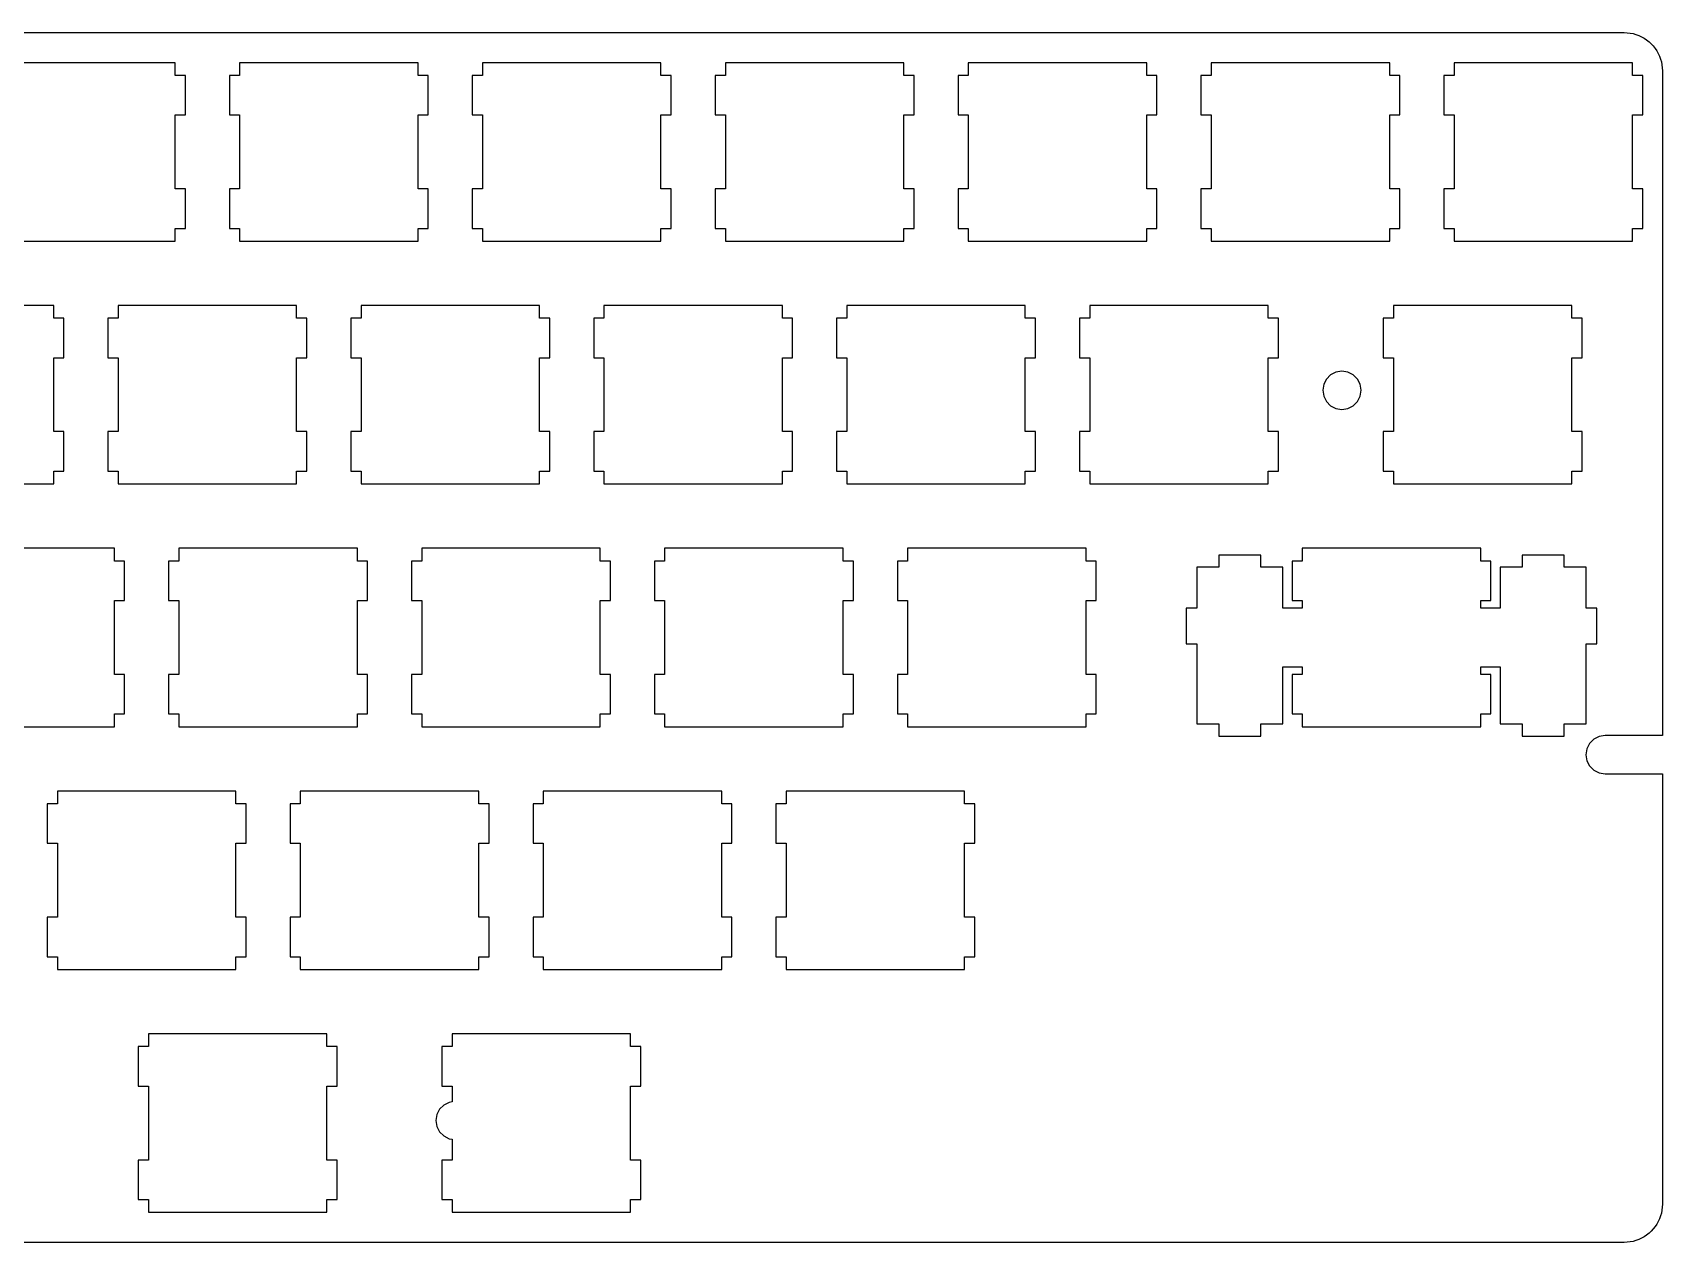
# Model space of a CAD drawing. Extents: x 0 to 285, y 0 to 95.
# Drawn here: x 157.7 to 285.5, y 0.1 to 95 of the extents above; entities that cross this region are included whole.
import ezdxf

# ---------------------------------------------------------------- set-up
doc = ezdxf.new("R2010")
doc.units = 0
doc.layers.get('0').update_dxf_attribs({"linetype": 'CONTINUOUS'})

msp = doc.modelspace()

# ---------------------------------------------------------------- linework, layer by layer
at = {"color": 0}
for p, q in [((3.09507, 95.0253), (282.47, 95.0239)), ((282.47, 95.0239), (282.706, 95.0158)), ((282.706, 95.0158), (282.94, 94.9882)), ((282.94, 94.9882), (283.17, 94.9427)), ((283.17, 94.9427), (283.398, 94.8778)), ((283.398, 94.8778), (283.618, 94.7967)), ((283.618, 94.7967), (283.832, 94.699)), ((283.832, 94.699), (284.037, 94.5815)), ((284.037, 94.5815), (284.233, 94.452)), ((284.233, 94.452), (284.419, 94.306)), ((284.419, 94.306), (284.591, 94.1462)), ((284.591, 94.1462), (284.751, 93.9726)), ((284.751, 93.9726), (284.897, 93.7877)), ((284.897, 93.7877), (285.028, 93.5923)), ((285.028, 93.5923), (285.144, 93.3856)), ((285.144, 93.3856), (285.242, 93.1732)), ((168.832, 92.662), (154.831, 92.662)), ((168.832, 91.6615), (168.832, 92.662)), ((173.882, 92.662), (173.882, 91.6615)), ((187.882, 92.662), (173.882, 92.662)), ((187.882, 91.6615), (187.882, 92.662)), ((192.931, 92.662), (192.931, 91.6615)), ((206.932, 92.662), (192.931, 92.662)), ((206.932, 91.6615), (206.932, 92.662)), ((211.982, 92.662), (211.982, 91.6615)), ((225.982, 92.662), (211.982, 92.662)), ((225.982, 91.6615), (225.982, 92.662)), ((231.032, 92.662), (231.032, 91.6615)), ((245.032, 92.662), (231.032, 92.662)), ((245.032, 91.6615), (245.032, 92.662)), ((250.081, 92.662), (250.081, 91.6615)), ((264.082, 92.662), (250.081, 92.662)), ((264.082, 91.6615), (264.082, 92.662)), ((269.131, 92.662), (269.131, 91.6615)), ((283.132, 92.662), (269.131, 92.662)), ((283.132, 91.6615), (283.132, 92.662)), ((285.242, 93.1732), (285.323, 92.9513)), ((285.323, 92.9513), (285.388, 92.7255)), ((285.388, 92.7255), (285.433, 92.4941)), ((285.433, 92.4941), (285.461, 92.2595)), ((285.461, 92.2595), (285.47, 92.0239)), ((169.632, 91.6615), (168.832, 91.6615)), ((169.632, 88.5624), (169.632, 91.6615)), ((173.882, 91.6615), (173.082, 91.6615)), ((173.082, 91.6615), (173.082, 88.5624)), ((188.681, 91.6615), (187.882, 91.6615)), ((188.681, 88.5624), (188.681, 91.6615)), ((192.931, 91.6615), (192.132, 91.6615)), ((192.132, 91.6615), (192.132, 88.5624)), ((207.732, 91.6615), (206.932, 91.6615)), ((207.732, 88.5624), (207.732, 91.6615)), ((211.982, 91.6615), (211.182, 91.6615)), ((211.182, 91.6615), (211.182, 88.5624)), ((226.782, 91.6615), (225.982, 91.6615)), ((226.782, 88.5624), (226.782, 91.6615)), ((231.032, 91.6615), (230.232, 91.6615)), ((230.232, 91.6615), (230.232, 88.5624)), ((245.831, 91.6615), (245.032, 91.6615)), ((245.831, 88.5624), (245.831, 91.6615)), ((250.081, 91.6615), (249.282, 91.6615)), ((249.282, 91.6615), (249.282, 88.5624)), ((264.881, 91.6615), (264.082, 91.6615)), ((264.881, 88.5624), (264.881, 91.6615)), ((269.131, 91.6615), (268.332, 91.6615)), ((268.332, 91.6615), (268.332, 88.5624)), ((283.931, 91.6615), (283.132, 91.6615)), ((283.931, 88.5624), (283.931, 91.6615)), ((285.47, 92.0239), (285.47, 39.8611)), ((168.832, 82.7624), (168.832, 88.5624)), ((168.832, 88.5624), (169.632, 88.5624)), ((173.082, 88.5624), (173.882, 88.5624)), ((173.882, 88.5624), (173.882, 82.7624)), ((187.882, 82.7624), (187.882, 88.5624)), ((187.882, 88.5624), (188.681, 88.5624)), ((192.132, 88.5624), (192.931, 88.5624)), ((192.931, 88.5624), (192.931, 82.7624)), ((206.932, 82.7624), (206.932, 88.5624)), ((206.932, 88.5624), (207.732, 88.5624)), ((211.182, 88.5624), (211.982, 88.5624)), ((211.982, 88.5624), (211.982, 82.7624)), ((225.982, 82.7624), (225.982, 88.5624)), ((225.982, 88.5624), (226.782, 88.5624)), ((230.232, 88.5624), (231.032, 88.5624)), ((231.032, 88.5624), (231.032, 82.7624)), ((245.032, 82.7624), (245.032, 88.5624)), ((245.032, 88.5624), (245.831, 88.5624)), ((249.282, 88.5624), (250.081, 88.5624)), ((250.081, 88.5624), (250.081, 82.7624)), ((264.082, 82.7624), (264.082, 88.5624)), ((264.082, 88.5624), (264.881, 88.5624)), ((268.332, 88.5624), (269.131, 88.5624)), ((269.131, 88.5624), (269.131, 82.7624)), ((283.132, 82.7624), (283.132, 88.5624)), ((283.132, 88.5624), (283.931, 88.5624)), ((169.632, 82.7624), (168.832, 82.7624)), ((169.632, 79.6618), (169.632, 82.7624)), ((173.882, 82.7624), (173.082, 82.7624)), ((173.082, 82.7624), (173.082, 79.6618)), ((188.681, 82.7624), (187.882, 82.7624)), ((188.681, 79.6618), (188.681, 82.7624)), ((192.931, 82.7624), (192.132, 82.7624)), ((192.132, 82.7624), (192.132, 79.6618)), ((207.732, 82.7624), (206.932, 82.7624)), ((207.732, 79.6618), (207.732, 82.7624)), ((211.982, 82.7624), (211.182, 82.7624)), ((211.182, 82.7624), (211.182, 79.6618)), ((226.782, 82.7624), (225.982, 82.7624)), ((226.782, 79.6618), (226.782, 82.7624)), ((231.032, 82.7624), (230.232, 82.7624)), ((230.232, 82.7624), (230.232, 79.6618)), ((245.831, 82.7624), (245.032, 82.7624)), ((245.831, 79.6618), (245.831, 82.7624)), ((250.081, 82.7624), (249.282, 82.7624)), ((249.282, 82.7624), (249.282, 79.6618)), ((264.881, 82.7624), (264.082, 82.7624)), ((264.881, 79.6618), (264.881, 82.7624)), ((269.131, 82.7624), (268.332, 82.7624)), ((268.332, 82.7624), (268.332, 79.6618)), ((283.931, 82.7624), (283.132, 82.7624)), ((283.931, 79.6618), (283.931, 82.7624)), ((168.832, 78.6624), (168.832, 79.6618)), ((168.832, 79.6618), (169.632, 79.6618)), ((173.082, 79.6618), (173.882, 79.6618)), ((173.882, 79.6618), (173.882, 78.6624)), ((187.882, 78.6624), (187.882, 79.6618)), ((187.882, 79.6618), (188.681, 79.6618)), ((192.132, 79.6618), (192.931, 79.6618)), ((192.931, 79.6618), (192.931, 78.6624)), ((206.932, 78.6624), (206.932, 79.6618)), ((206.932, 79.6618), (207.732, 79.6618)), ((211.182, 79.6618), (211.982, 79.6618)), ((211.982, 79.6618), (211.982, 78.6624)), ((225.982, 78.6624), (225.982, 79.6618)), ((225.982, 79.6618), (226.782, 79.6618)), ((230.232, 79.6618), (231.032, 79.6618)), ((231.032, 79.6618), (231.032, 78.6624)), ((245.032, 78.6624), (245.032, 79.6618)), ((245.032, 79.6618), (245.831, 79.6618)), ((249.282, 79.6618), (250.081, 79.6618)), ((250.081, 79.6618), (250.081, 78.6624)), ((264.082, 78.6624), (264.082, 79.6618)), ((264.082, 79.6618), (264.881, 79.6618)), ((268.332, 79.6618), (269.131, 79.6618)), ((269.131, 79.6618), (269.131, 78.6624)), ((283.132, 78.6624), (283.132, 79.6618)), ((283.132, 79.6618), (283.931, 79.6618)), ((154.831, 78.6624), (168.832, 78.6624)), ((173.882, 78.6624), (187.882, 78.6624)), ((192.931, 78.6624), (206.932, 78.6624)), ((211.982, 78.6624), (225.982, 78.6624)), ((231.032, 78.6624), (245.032, 78.6624)), ((250.081, 78.6624), (264.082, 78.6624)), ((269.131, 78.6624), (283.132, 78.6624)), ((159.307, 73.612), (145.306, 73.612)), ((159.307, 72.6115), (159.307, 73.612)), ((164.357, 73.612), (164.357, 72.6115)), ((178.357, 73.612), (164.357, 73.612)), ((178.357, 72.6115), (178.357, 73.612)), ((183.407, 73.612), (183.407, 72.6115)), ((197.407, 73.612), (183.407, 73.612)), ((197.407, 72.6115), (197.407, 73.612)), ((202.456, 73.612), (202.456, 72.6115)), ((216.457, 73.612), (202.456, 73.612)), ((216.457, 72.6115), (216.457, 73.612)), ((221.507, 73.612), (221.507, 72.6115)), ((235.507, 73.612), (221.507, 73.612)), ((235.507, 72.6115), (235.507, 73.612)), ((240.556, 73.612), (240.556, 72.6115)), ((254.557, 73.612), (240.556, 73.612)), ((254.557, 72.6115), (254.557, 73.612)), ((264.37, 73.612), (264.37, 72.6115)), ((278.369, 73.612), (264.37, 73.612)), ((278.369, 72.6115), (278.369, 73.612)), ((160.107, 72.6115), (159.307, 72.6115)), ((160.107, 69.5124), (160.107, 72.6115)), ((164.357, 72.6115), (163.557, 72.6115)), ((163.557, 72.6115), (163.557, 69.5124)), ((179.157, 72.6115), (178.357, 72.6115)), ((179.157, 69.5124), (179.157, 72.6115)), ((183.407, 72.6115), (182.607, 72.6115)), ((182.607, 72.6115), (182.607, 69.5124)), ((198.206, 72.6115), (197.407, 72.6115)), ((198.206, 69.5124), (198.206, 72.6115)), ((202.456, 72.6115), (201.657, 72.6115)), ((201.657, 72.6115), (201.657, 69.5124)), ((217.257, 72.6115), (216.457, 72.6115)), ((217.257, 69.5124), (217.257, 72.6115)), ((221.507, 72.6115), (220.707, 72.6115)), ((220.707, 72.6115), (220.707, 69.5124)), ((236.306, 72.6115), (235.507, 72.6115)), ((236.306, 69.5124), (236.306, 72.6115)), ((240.556, 72.6115), (239.757, 72.6115)), ((239.757, 72.6115), (239.757, 69.5124)), ((255.356, 72.6115), (254.557, 72.6115)), ((255.356, 69.5124), (255.356, 72.6115)), ((264.37, 72.6115), (263.569, 72.6115)), ((263.569, 72.6115), (263.569, 69.5124)), ((279.17, 72.6115), (278.369, 72.6115)), ((279.17, 69.5124), (279.17, 72.6115)), ((159.307, 63.7124), (159.307, 69.5124)), ((159.307, 69.5124), (160.107, 69.5124)), ((163.557, 69.5124), (164.357, 69.5124)), ((164.357, 69.5124), (164.357, 63.7124)), ((178.357, 63.7124), (178.357, 69.5124)), ((178.357, 69.5124), (179.157, 69.5124)), ((182.607, 69.5124), (183.407, 69.5124)), ((183.407, 69.5124), (183.407, 63.7124)), ((197.407, 63.7124), (197.407, 69.5124)), ((197.407, 69.5124), (198.206, 69.5124)), ((201.657, 69.5124), (202.456, 69.5124)), ((202.456, 69.5124), (202.456, 63.7124)), ((216.457, 63.7124), (216.457, 69.5124)), ((216.457, 69.5124), (217.257, 69.5124)), ((220.707, 69.5124), (221.507, 69.5124)), ((221.507, 69.5124), (221.507, 63.7124)), ((235.507, 63.7124), (235.507, 69.5124)), ((235.507, 69.5124), (236.306, 69.5124)), ((239.757, 69.5124), (240.556, 69.5124)), ((240.556, 69.5124), (240.556, 63.7124)), ((254.557, 63.7124), (254.557, 69.5124)), ((254.557, 69.5124), (255.356, 69.5124)), ((263.569, 69.5124), (264.37, 69.5124)), ((264.37, 69.5124), (264.37, 63.7124)), ((278.369, 63.7124), (278.369, 69.5124)), ((278.369, 69.5124), (279.17, 69.5124)), ((259.118, 67.8438), (258.906, 67.4261)), ((259.45, 68.1743), (259.118, 67.8438)), ((259.868, 68.3877), (259.45, 68.1743)), ((260.332, 68.4611), (259.868, 68.3877)), ((260.795, 68.3877), (260.332, 68.4611)), ((261.214, 68.1743), (260.795, 68.3877)), ((261.545, 67.8438), (261.214, 68.1743)), ((261.758, 67.4261), (261.545, 67.8438)), ((258.906, 67.4261), (258.833, 66.9604)), ((258.833, 66.9604), (258.906, 66.4972)), ((258.906, 66.4972), (259.118, 66.0799)), ((261.545, 66.0799), (261.758, 66.4972)), ((261.833, 66.9604), (261.758, 67.4261)), ((261.758, 66.4972), (261.833, 66.9604)), ((259.118, 66.0799), (259.45, 65.7475)), ((259.45, 65.7475), (259.868, 65.5355)), ((259.868, 65.5355), (260.332, 65.4597)), ((260.332, 65.4597), (260.795, 65.5355)), ((260.795, 65.5355), (261.214, 65.7475)), ((261.214, 65.7475), (261.545, 66.0799)), ((160.107, 63.7124), (159.307, 63.7124)), ((160.107, 60.6118), (160.107, 63.7124)), ((164.357, 63.7124), (163.557, 63.7124)), ((163.557, 63.7124), (163.557, 60.6118)), ((179.157, 63.7124), (178.357, 63.7124)), ((179.157, 60.6118), (179.157, 63.7124)), ((183.407, 63.7124), (182.607, 63.7124)), ((182.607, 63.7124), (182.607, 60.6118)), ((198.206, 63.7124), (197.407, 63.7124)), ((198.206, 60.6118), (198.206, 63.7124)), ((202.456, 63.7124), (201.657, 63.7124)), ((201.657, 63.7124), (201.657, 60.6118)), ((217.257, 63.7124), (216.457, 63.7124)), ((217.257, 60.6118), (217.257, 63.7124)), ((221.507, 63.7124), (220.707, 63.7124)), ((220.707, 63.7124), (220.707, 60.6118)), ((236.306, 63.7124), (235.507, 63.7124)), ((236.306, 60.6118), (236.306, 63.7124)), ((240.556, 63.7124), (239.757, 63.7124)), ((239.757, 63.7124), (239.757, 60.6118)), ((255.356, 63.7124), (254.557, 63.7124)), ((255.356, 60.6118), (255.356, 63.7124)), ((264.37, 63.7124), (263.569, 63.7124)), ((263.569, 63.7124), (263.569, 60.6118)), ((279.17, 63.7124), (278.369, 63.7124)), ((279.17, 60.6118), (279.17, 63.7124)), ((159.307, 59.6124), (159.307, 60.6118)), ((159.307, 60.6118), (160.107, 60.6118)), ((163.557, 60.6118), (164.357, 60.6118)), ((164.357, 60.6118), (164.357, 59.6124)), ((178.357, 59.6124), (178.357, 60.6118)), ((178.357, 60.6118), (179.157, 60.6118)), ((182.607, 60.6118), (183.407, 60.6118)), ((183.407, 60.6118), (183.407, 59.6124)), ((197.407, 59.6124), (197.407, 60.6118)), ((197.407, 60.6118), (198.206, 60.6118)), ((201.657, 60.6118), (202.456, 60.6118)), ((202.456, 60.6118), (202.456, 59.6124)), ((216.457, 59.6124), (216.457, 60.6118)), ((216.457, 60.6118), (217.257, 60.6118)), ((220.707, 60.6118), (221.507, 60.6118)), ((221.507, 60.6118), (221.507, 59.6124)), ((235.507, 59.6124), (235.507, 60.6118)), ((235.507, 60.6118), (236.306, 60.6118)), ((239.757, 60.6118), (240.556, 60.6118)), ((240.556, 60.6118), (240.556, 59.6124)), ((254.557, 59.6124), (254.557, 60.6118)), ((254.557, 60.6118), (255.356, 60.6118)), ((263.569, 60.6118), (264.37, 60.6118)), ((264.37, 60.6118), (264.37, 59.6124)), ((278.369, 59.6124), (278.369, 60.6118)), ((278.369, 60.6118), (279.17, 60.6118)), ((145.306, 59.6124), (159.307, 59.6124)), ((164.357, 59.6124), (178.357, 59.6124)), ((183.407, 59.6124), (197.407, 59.6124)), ((202.456, 59.6124), (216.457, 59.6124)), ((221.507, 59.6124), (235.507, 59.6124)), ((240.556, 59.6124), (254.557, 59.6124)), ((264.37, 59.6124), (278.369, 59.6124)), ((164.069, 54.5606), (150.07, 54.5606)), ((164.069, 53.5615), (164.069, 54.5606)), ((169.12, 54.5606), (169.12, 53.5615)), ((183.121, 54.5606), (169.12, 54.5606)), ((183.121, 53.5615), (183.121, 54.5606)), ((188.17, 54.5606), (188.17, 53.5615)), ((202.169, 54.5606), (188.17, 54.5606)), ((202.169, 53.5615), (202.169, 54.5606)), ((207.22, 54.5606), (207.22, 53.5615)), ((221.221, 54.5606), (207.22, 54.5606)), ((221.221, 53.5615), (221.221, 54.5606)), ((226.27, 54.5606), (226.27, 53.5615)), ((240.271, 54.5606), (226.27, 54.5606)), ((240.271, 53.5615), (240.271, 54.5606)), ((253.974, 54.012), (250.675, 54.012)), ((250.675, 54.012), (250.675, 53.0916)), ((253.974, 53.0916), (253.974, 54.012)), ((257.225, 54.5606), (257.225, 53.5615)), ((271.225, 54.5606), (257.225, 54.5606)), ((271.225, 53.5615), (271.225, 54.5606)), ((277.775, 54.012), (274.475, 54.012)), ((274.475, 54.012), (274.475, 53.0916)), ((277.775, 53.0916), (277.775, 54.012)), ((164.87, 53.5615), (164.069, 53.5615)), ((164.87, 50.4624), (164.87, 53.5615)), ((169.12, 53.5615), (168.319, 53.5615)), ((168.319, 53.5615), (168.319, 50.4624)), ((183.92, 53.5615), (183.121, 53.5615)), ((183.92, 50.4624), (183.92, 53.5615)), ((188.17, 53.5615), (187.371, 53.5615)), ((187.371, 53.5615), (187.371, 50.4624)), ((202.97, 53.5615), (202.169, 53.5615)), ((202.97, 50.4624), (202.97, 53.5615)), ((207.22, 53.5615), (206.419, 53.5615)), ((206.419, 53.5615), (206.419, 50.4624)), ((222.02, 53.5615), (221.221, 53.5615)), ((222.02, 50.4624), (222.02, 53.5615)), ((226.27, 53.5615), (225.471, 53.5615)), ((225.471, 53.5615), (225.471, 50.4624)), ((241.07, 53.5615), (240.271, 53.5615)), ((241.07, 50.4624), (241.07, 53.5615)), ((250.675, 53.0916), (248.951, 53.0916)), ((248.951, 53.0916), (248.951, 49.8616)), ((255.7, 53.0916), (253.974, 53.0916)), ((255.7, 49.8616), (255.7, 53.0916)), ((257.225, 53.5615), (256.425, 53.5615)), ((256.425, 53.5615), (256.425, 50.4624)), ((272.025, 53.5615), (271.225, 53.5615)), ((272.025, 50.4624), (272.025, 53.5615)), ((274.475, 53.0916), (272.749, 53.0916)), ((272.749, 53.0916), (272.749, 49.8616)), ((279.501, 53.0916), (277.775, 53.0916)), ((279.501, 49.8616), (279.501, 53.0916)), ((164.069, 44.661), (164.069, 50.4624)), ((164.069, 50.4624), (164.87, 50.4624)), ((168.319, 50.4624), (169.12, 50.4624)), ((169.12, 50.4624), (169.12, 44.661)), ((183.121, 44.661), (183.121, 50.4624)), ((183.121, 50.4624), (183.92, 50.4624)), ((187.371, 50.4624), (188.17, 50.4624)), ((188.17, 50.4624), (188.17, 44.661)), ((202.169, 44.661), (202.169, 50.4624)), ((202.169, 50.4624), (202.97, 50.4624)), ((206.419, 50.4624), (207.22, 50.4624)), ((207.22, 50.4624), (207.22, 44.661)), ((221.221, 44.661), (221.221, 50.4624)), ((221.221, 50.4624), (222.02, 50.4624)), ((225.471, 50.4624), (226.27, 50.4624)), ((226.27, 50.4624), (226.27, 44.661)), ((240.271, 44.661), (240.271, 50.4624)), ((240.271, 50.4624), (241.07, 50.4624)), ((248.951, 49.8616), (248.127, 49.8616)), ((248.127, 49.8616), (248.127, 47.0613)), ((257.225, 49.8616), (255.7, 49.8616)), ((256.425, 50.4624), (257.225, 50.4624)), ((257.225, 50.4624), (257.225, 49.8616)), ((271.225, 49.8616), (271.225, 50.4624)), ((271.225, 50.4624), (272.025, 50.4624)), ((272.749, 49.8616), (271.225, 49.8616)), ((280.325, 49.8616), (279.501, 49.8616)), ((280.325, 47.0613), (280.325, 49.8616)), ((248.127, 47.0613), (248.951, 47.0613)), ((248.951, 47.0613), (248.951, 40.7928)), ((279.501, 40.7928), (279.501, 47.0613)), ((279.501, 47.0613), (280.325, 47.0613)), ((255.7, 40.7928), (255.7, 45.2617)), ((255.7, 45.2617), (257.225, 45.2617)), ((257.225, 45.2617), (257.225, 44.661)), ((271.225, 44.661), (271.225, 45.2617)), ((271.225, 45.2617), (272.749, 45.2617)), ((272.749, 45.2617), (272.749, 40.7928)), ((164.87, 44.661), (164.069, 44.661)), ((164.87, 41.5618), (164.87, 44.661)), ((169.12, 44.661), (168.319, 44.661)), ((168.319, 44.661), (168.319, 41.5618)), ((183.92, 44.661), (183.121, 44.661)), ((183.92, 41.5618), (183.92, 44.661)), ((188.17, 44.661), (187.371, 44.661)), ((187.371, 44.661), (187.371, 41.5618)), ((202.97, 44.661), (202.169, 44.661)), ((202.97, 41.5618), (202.97, 44.661)), ((207.22, 44.661), (206.419, 44.661)), ((206.419, 44.661), (206.419, 41.5618)), ((222.02, 44.661), (221.221, 44.661)), ((222.02, 41.5618), (222.02, 44.661)), ((226.27, 44.661), (225.471, 44.661)), ((225.471, 44.661), (225.471, 41.5618)), ((241.07, 44.661), (240.271, 44.661)), ((241.07, 41.5618), (241.07, 44.661)), ((257.225, 44.661), (256.425, 44.661)), ((256.425, 44.661), (256.425, 41.5618)), ((272.025, 44.661), (271.225, 44.661)), ((272.025, 41.5618), (272.025, 44.661)), ((164.069, 40.5613), (164.069, 41.5618)), ((164.069, 41.5618), (164.87, 41.5618)), ((168.319, 41.5618), (169.12, 41.5618)), ((169.12, 41.5618), (169.12, 40.5613)), ((183.121, 40.5613), (183.121, 41.5618)), ((183.121, 41.5618), (183.92, 41.5618)), ((187.371, 41.5618), (188.17, 41.5618)), ((188.17, 41.5618), (188.17, 40.5613)), ((202.169, 40.5613), (202.169, 41.5618)), ((202.169, 41.5618), (202.97, 41.5618)), ((206.419, 41.5618), (207.22, 41.5618)), ((207.22, 41.5618), (207.22, 40.5613)), ((221.221, 40.5613), (221.221, 41.5618)), ((221.221, 41.5618), (222.02, 41.5618)), ((225.471, 41.5618), (226.27, 41.5618)), ((226.27, 41.5618), (226.27, 40.5613)), ((240.271, 40.5613), (240.271, 41.5618)), ((240.271, 41.5618), (241.07, 41.5618)), ((256.425, 41.5618), (257.225, 41.5618)), ((257.225, 41.5618), (257.225, 40.5613)), ((271.225, 40.5613), (271.225, 41.5618)), ((271.225, 41.5618), (272.025, 41.5618)), ((150.07, 40.5613), (164.069, 40.5613)), ((169.12, 40.5613), (183.121, 40.5613)), ((188.17, 40.5613), (202.169, 40.5613)), ((207.22, 40.5613), (221.221, 40.5613)), ((226.27, 40.5613), (240.271, 40.5613)), ((248.951, 40.7928), (250.675, 40.7928)), ((250.675, 40.7928), (250.675, 39.8117)), ((250.675, 39.8117), (253.974, 39.8117)), ((253.974, 39.8117), (253.974, 40.7928)), ((253.974, 40.7928), (255.7, 40.7928)), ((257.225, 40.5613), (271.225, 40.5613)), ((272.749, 40.7928), (274.475, 40.7928)), ((274.475, 40.7928), (274.475, 39.8117)), ((274.475, 39.8117), (277.775, 39.8117)), ((277.775, 39.8117), (277.775, 40.7928)), ((277.775, 40.7928), (279.501, 40.7928)), ((280.505, 39.788), (280.088, 39.5746)), ((280.97, 39.8625), (280.505, 39.788)), ((285.47, 39.8611), (280.97, 39.8625)), ((279.543, 38.8264), (279.47, 38.3618)), ((279.47, 38.3618), (279.47, 38.3603)), ((279.47, 38.3603), (279.543, 37.8961)), ((279.757, 39.2437), (279.543, 38.8264)), ((280.088, 39.5746), (279.757, 39.2437)), ((279.543, 37.8961), (279.757, 37.4784)), ((279.757, 37.4784), (280.088, 37.1479)), ((280.088, 37.1479), (280.505, 36.9355)), ((280.505, 36.9355), (280.97, 36.861)), ((280.97, 36.861), (285.47, 36.861)), ((285.47, 36.861), (285.47, 3.09645)), ((159.595, 34.5116), (158.794, 34.5116)), ((158.794, 34.5116), (158.794, 31.4124)), ((159.595, 35.512), (159.595, 34.5116)), ((173.596, 35.512), (159.595, 35.512)), ((173.596, 34.5116), (173.596, 35.512)), ((174.395, 34.5116), (173.596, 34.5116)), ((174.395, 31.4124), (174.395, 34.5116)), ((178.645, 34.5116), (177.846, 34.5116)), ((177.846, 34.5116), (177.846, 31.4124)), ((178.645, 35.512), (178.645, 34.5116)), ((192.646, 35.512), (178.645, 35.512)), ((192.646, 34.5116), (192.646, 35.512)), ((193.445, 34.5116), (192.646, 34.5116)), ((193.445, 31.4124), (193.445, 34.5116)), ((197.695, 34.5116), (196.896, 34.5116)), ((196.896, 34.5116), (196.896, 31.4124)), ((197.695, 35.512), (197.695, 34.5116)), ((211.694, 35.512), (197.695, 35.512)), ((211.694, 34.5116), (211.694, 35.512)), ((212.495, 34.5116), (211.694, 34.5116)), ((212.495, 31.4124), (212.495, 34.5116)), ((216.745, 34.5116), (215.944, 34.5116)), ((215.944, 34.5116), (215.944, 31.4124)), ((216.745, 35.512), (216.745, 34.5116)), ((230.746, 35.512), (216.745, 35.512)), ((230.746, 34.5116), (230.746, 35.512)), ((231.545, 34.5116), (230.746, 34.5116)), ((231.545, 31.4124), (231.545, 34.5116)), ((158.794, 31.4124), (159.595, 31.4124)), ((159.595, 31.4124), (159.595, 25.6109)), ((173.596, 25.6109), (173.596, 31.4124)), ((173.596, 31.4124), (174.395, 31.4124)), ((177.846, 31.4124), (178.645, 31.4124)), ((178.645, 31.4124), (178.645, 25.6109)), ((192.646, 25.6109), (192.646, 31.4124)), ((192.646, 31.4124), (193.445, 31.4124)), ((196.896, 31.4124), (197.695, 31.4124)), ((197.695, 31.4124), (197.695, 25.6109)), ((211.694, 25.6109), (211.694, 31.4124)), ((211.694, 31.4124), (212.495, 31.4124)), ((215.944, 31.4124), (216.745, 31.4124)), ((216.745, 31.4124), (216.745, 25.6109)), ((230.746, 25.6109), (230.746, 31.4124)), ((230.746, 31.4124), (231.545, 31.4124)), ((159.595, 25.6109), (158.794, 25.6109)), ((158.794, 25.6109), (158.794, 22.5116)), ((174.395, 25.6109), (173.596, 25.6109)), ((174.395, 22.5116), (174.395, 25.6109)), ((178.645, 25.6109), (177.846, 25.6109)), ((177.846, 25.6109), (177.846, 22.5116)), ((193.445, 25.6109), (192.646, 25.6109)), ((193.445, 22.5116), (193.445, 25.6109)), ((197.695, 25.6109), (196.896, 25.6109)), ((196.896, 25.6109), (196.896, 22.5116)), ((212.495, 25.6109), (211.694, 25.6109)), ((212.495, 22.5116), (212.495, 25.6109)), ((216.745, 25.6109), (215.944, 25.6109)), ((215.944, 25.6109), (215.944, 22.5116)), ((231.545, 25.6109), (230.746, 25.6109)), ((231.545, 22.5116), (231.545, 25.6109)), ((158.794, 22.5116), (159.595, 22.5116)), ((159.595, 22.5116), (159.595, 21.5126)), ((173.596, 21.5126), (173.596, 22.5116)), ((173.596, 22.5116), (174.395, 22.5116)), ((177.846, 22.5116), (178.645, 22.5116)), ((178.645, 22.5116), (178.645, 21.5126)), ((192.646, 21.5126), (192.646, 22.5116)), ((192.646, 22.5116), (193.445, 22.5116)), ((196.896, 22.5116), (197.695, 22.5116)), ((197.695, 22.5116), (197.695, 21.5126)), ((211.694, 21.5126), (211.694, 22.5116)), ((211.694, 22.5116), (212.495, 22.5116)), ((215.944, 22.5116), (216.745, 22.5116)), ((216.745, 22.5116), (216.745, 21.5126)), ((230.746, 21.5126), (230.746, 22.5116)), ((230.746, 22.5116), (231.545, 22.5116)), ((159.595, 21.5126), (173.596, 21.5126)), ((178.645, 21.5126), (192.646, 21.5126)), ((197.695, 21.5126), (211.694, 21.5126)), ((216.745, 21.5126), (230.746, 21.5126)), ((166.739, 15.4616), (165.938, 15.4616)), ((165.938, 15.4616), (165.938, 12.361)), ((166.739, 16.4621), (166.739, 15.4616)), ((180.738, 16.4621), (166.739, 16.4621)), ((180.738, 15.4616), (180.738, 16.4621)), ((181.539, 15.4616), (180.738, 15.4616)), ((181.539, 12.361), (181.539, 15.4616)), ((190.55, 15.4616), (189.752, 15.4616)), ((189.752, 15.4616), (189.752, 12.361)), ((190.55, 16.4621), (190.55, 15.4616)), ((204.55, 16.4621), (190.55, 16.4621)), ((204.55, 15.4616), (204.55, 16.4621)), ((205.351, 15.4616), (204.55, 15.4616)), ((205.351, 12.361), (205.351, 15.4616)), ((165.938, 12.361), (166.739, 12.361)), ((166.739, 12.361), (166.739, 6.56086)), ((180.738, 6.56086), (180.738, 12.361)), ((180.738, 12.361), (181.539, 12.361)), ((189.752, 12.361), (190.55, 12.361)), ((190.55, 12.361), (190.55, 11.1235)), ((204.55, 6.56086), (204.55, 12.361)), ((204.55, 12.361), (205.351, 12.361)), ((189.568, 10.5434), (189.356, 10.1244)), ((189.902, 10.8755), (189.568, 10.5434)), ((190.318, 11.0877), (189.902, 10.8755)), ((190.55, 11.1235), (190.318, 11.0877)), ((189.356, 10.1244), (189.282, 9.66142)), ((189.282, 9.66142), (189.356, 9.1984)), ((189.356, 9.1984), (189.568, 8.77947)), ((189.568, 8.77947), (189.902, 8.44875)), ((189.902, 8.44875), (190.318, 8.23376)), ((190.318, 8.23376), (190.55, 8.19796)), ((190.55, 8.19796), (190.55, 6.56086)), ((166.739, 6.56086), (165.938, 6.56086)), ((165.938, 6.56086), (165.938, 3.46163)), ((181.539, 6.56086), (180.738, 6.56086)), ((181.539, 3.46163), (181.539, 6.56086)), ((190.55, 6.56086), (189.752, 6.56086)), ((189.752, 6.56086), (189.752, 3.46163)), ((205.351, 6.56086), (204.55, 6.56086)), ((205.351, 3.46163), (205.351, 6.56086)), ((165.938, 3.46163), (166.739, 3.46163)), ((166.739, 3.46163), (166.739, 2.46255)), ((180.738, 2.46255), (180.738, 3.46163)), ((180.738, 3.46163), (181.539, 3.46163)), ((189.752, 3.46163), (190.55, 3.46163)), ((190.55, 3.46163), (190.55, 2.46255)), ((204.55, 2.46255), (204.55, 3.46163)), ((204.55, 3.46163), (205.351, 3.46163)), ((285.433, 2.6293), (285.388, 2.39779)), ((285.461, 2.86219), (285.433, 2.6293)), ((285.47, 3.09645), (285.461, 2.86219)), ((166.739, 2.46255), (180.738, 2.46255)), ((190.55, 2.46255), (204.55, 2.46255)), ((284.897, 1.33532), (284.751, 1.15066)), ((285.028, 1.531), (284.897, 1.33532)), ((285.144, 1.73633), (285.028, 1.531)), ((285.242, 1.94992), (285.144, 1.73633)), ((285.323, 2.17041), (285.242, 1.94992)), ((285.388, 2.39779), (285.323, 2.17041)), ((282.47, 0.09646), (3.09507, 0.09646)), ((282.706, 0.10749), (282.47, 0.09646)), ((282.94, 0.13505), (282.706, 0.10749)), ((283.17, 0.18052), (282.94, 0.13505)), ((283.398, 0.24529), (283.17, 0.18052)), ((283.618, 0.3266), (283.398, 0.24529)), ((283.832, 0.42444), (283.618, 0.3266)), ((284.037, 0.54019), (283.832, 0.42444)), ((284.233, 0.6711), (284.037, 0.54019)), ((284.419, 0.81718), (284.233, 0.6711)), ((284.591, 0.97703), (284.419, 0.81718)), ((284.751, 1.15066), (284.591, 0.97703))]:
    msp.add_line(p, q, dxfattribs=at)

doc.saveas('drawing.dxf')
